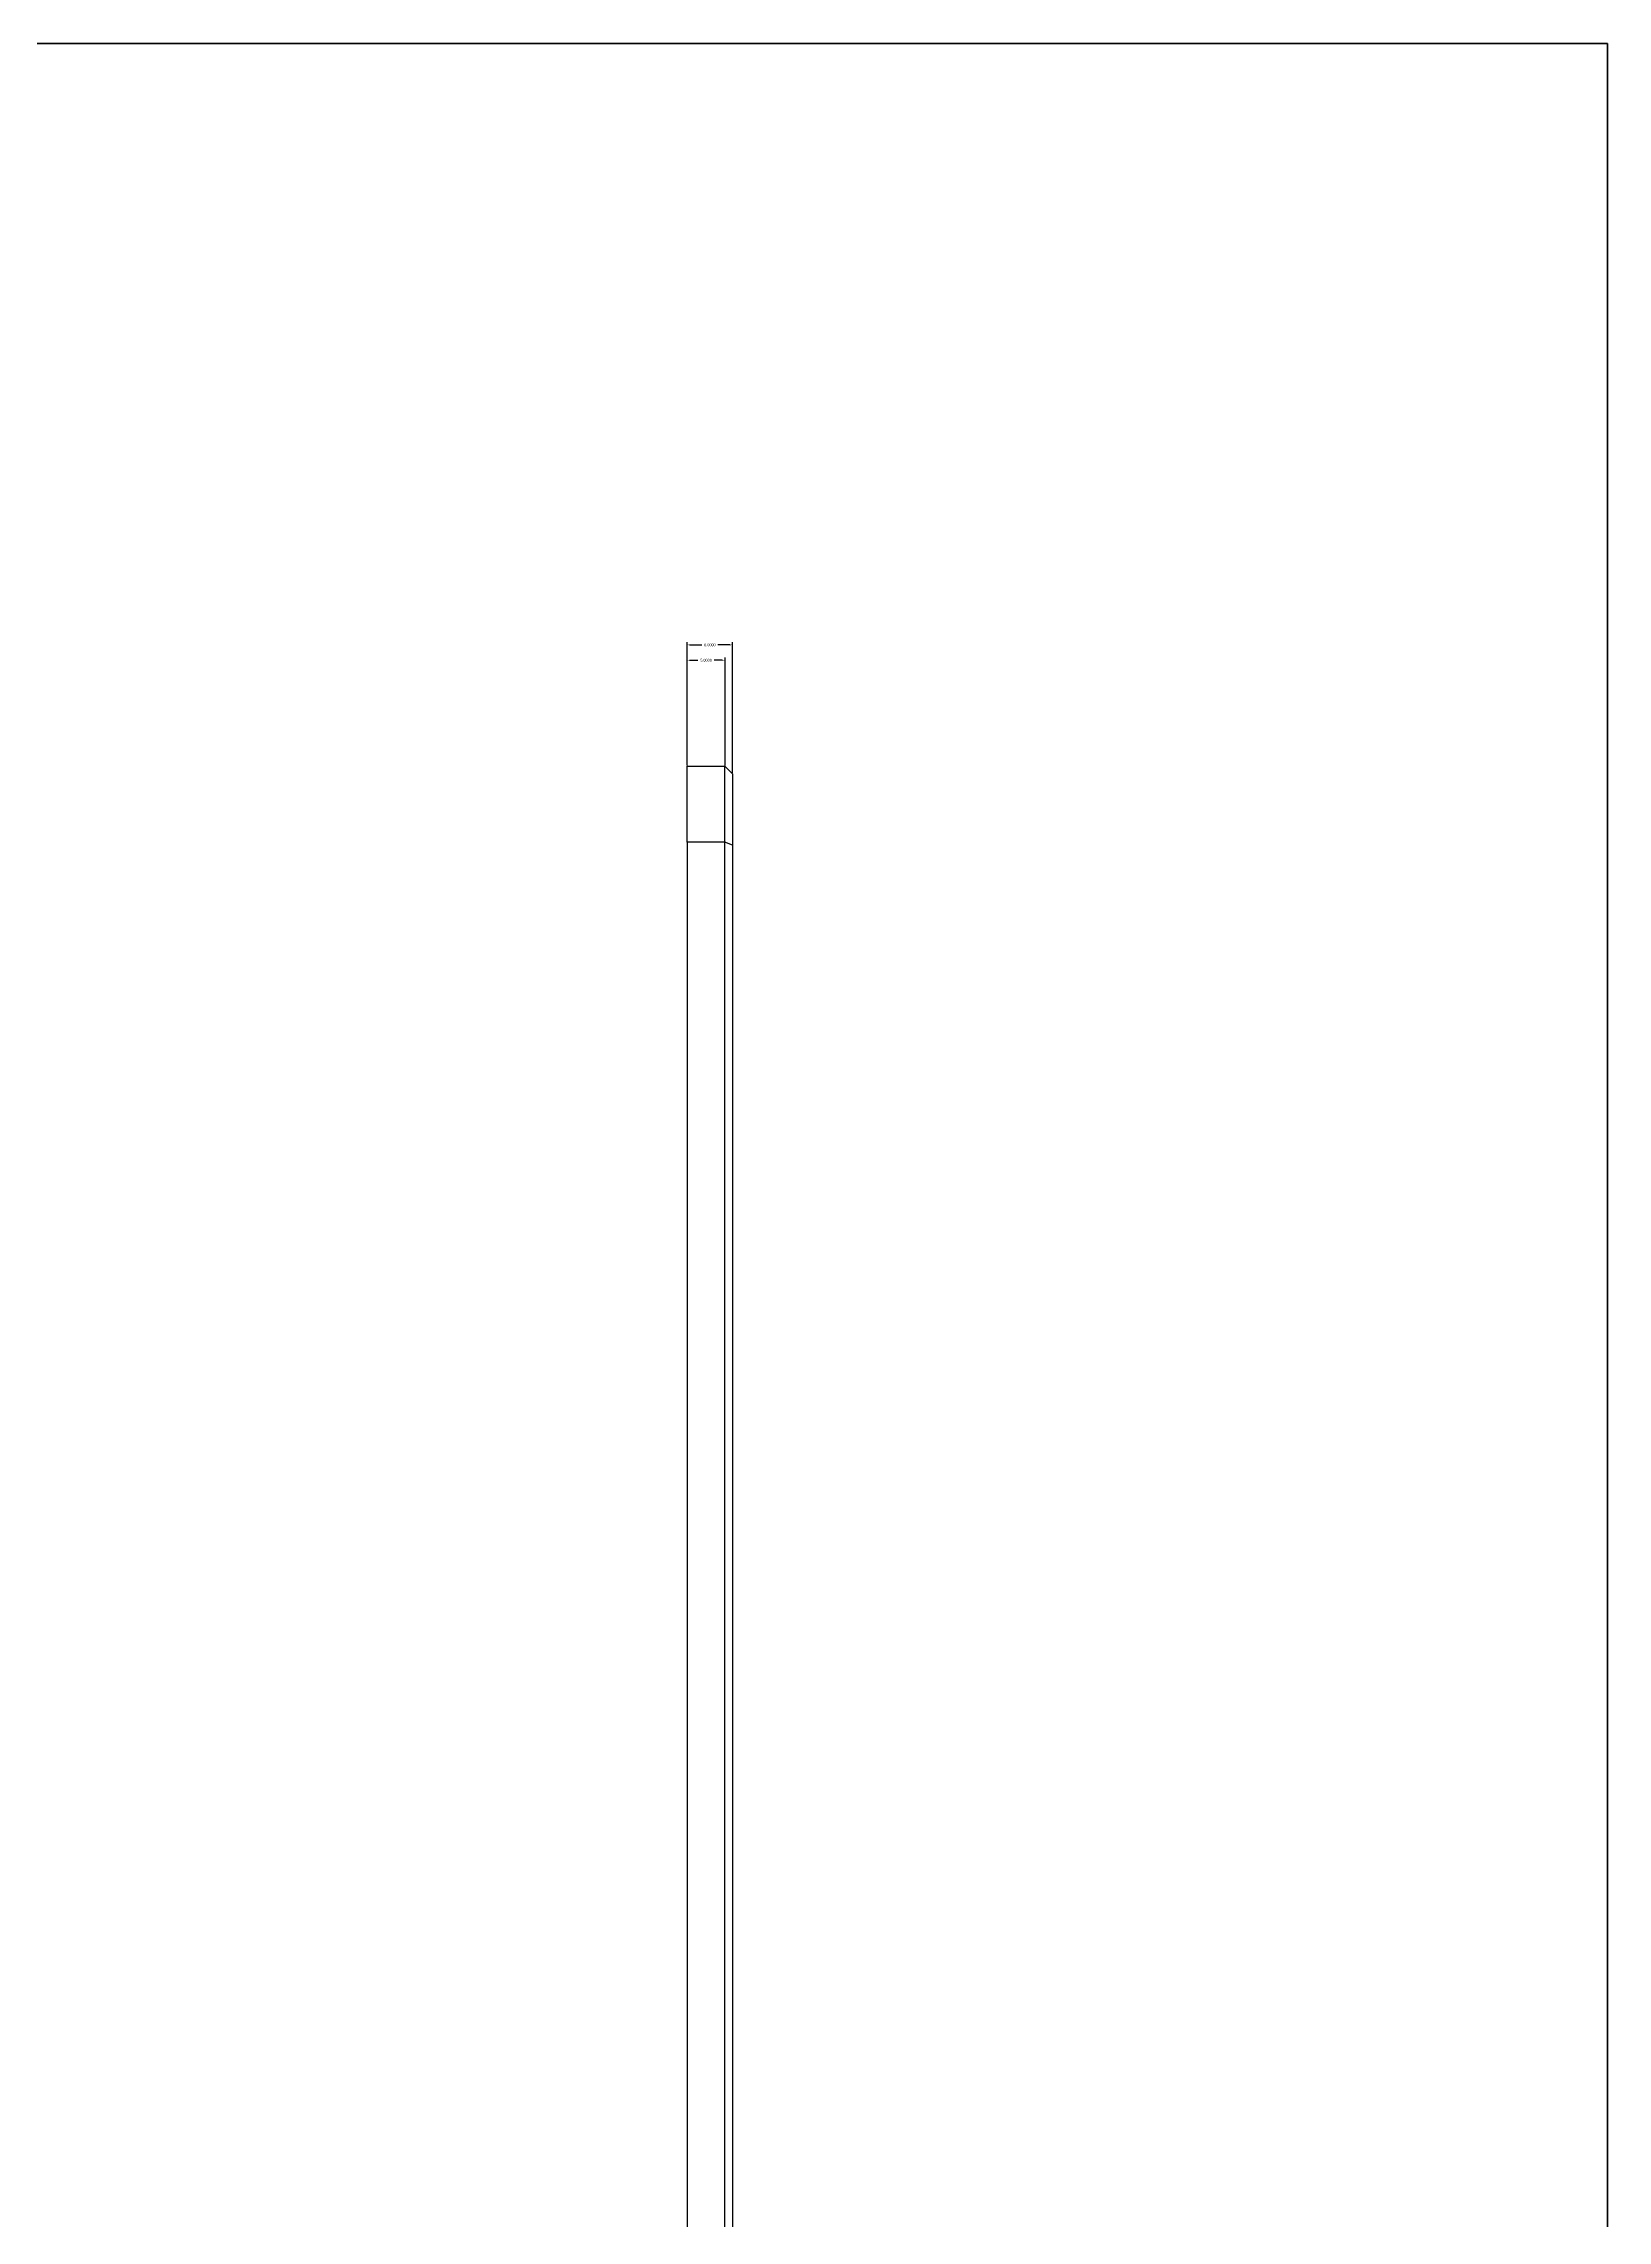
# Model space of a CAD drawing. Header units: millimetres. Extents: x 15 to 913, y -15 to 331.
# Drawn here: x 311.9 to 415, y 148.5 to 292 of the extents above; entities that cross this region are included whole.
import ezdxf

# ---------------------------------------------------------------- set-up
doc = ezdxf.new("R2010")
doc.units = ezdxf.units.MM
doc.header["$PDSIZE"] = -1
doc.layers.get('0').update_dxf_attribs({"true_color": 0xffffff})
doc.dimstyles.new('QCADDimStyle', dxfattribs={"dimtxt": 3.5, "dimasz": 2.5, "dimexe": 1, "dimexo": 0, "dimgap": 1.524, "dimtad": 1, "dimtoh": 1, "dimdec": 4, "dimzin": 0, "dimdsep": 46, "dimtxsty": 'Standard', "dimcen": 0.09, "dimadec": 0, "dimazin": 0, "dimtfac": 1, "dimtdec": 4, "dimtofl": 0, "dimtmove": 0, "dimatfit": 3, "dimfxl": 1, "dimtolj": 1, "dimtzin": 0, "dimarcsym": 0})

# ---------------------------------------------------------------- blocks, each defined once
blk = doc.blocks.new('*D70')
at = {"color": 0, "linetype": 'Continuous', "lineweight": -2}
for p, q in [((354.35, 244.42), (354.35, 252.54)), ((354.53, 252.36), (355.31, 252.36)), ((357.17, 252.36), (356.38, 252.36)), ((357.35, 243.92), (357.35, 252.54))]:
    blk.add_line(p, q, dxfattribs=at)
at = {"color": 0}
for points in [[(354.53, 252.39), (354.53, 252.33), (354.35, 252.36)], [(357.17, 252.33), (357.17, 252.39), (357.35, 252.36)]]:
    blk.add_solid(points, dxfattribs=at)
at = {"layer": 'Defpoints', "color": 0}
for p in [(357.35, 252.36), (354.35, 244.36), (357.35, 243.86)]:
    blk.add_point(p, dxfattribs=at)
at = {"color": 0, "lineweight": 0, "insert": (355.85, 252.36), "char_height": 0.18, "attachment_point": 5}
blk.add_mtext('\\A1;6.0000', dxfattribs=at)
blk = doc.blocks.new('*D71')
at = {"color": 0, "linetype": 'Continuous', "lineweight": -2}
for p, q in [((354.35, 244.42), (354.35, 251.53)), ((354.53, 251.35), (355.06, 251.35)), ((356.67, 251.35), (356.13, 251.35)), ((356.85, 244.42), (356.85, 251.53))]:
    blk.add_line(p, q, dxfattribs=at)
at = {"color": 0}
for points in [[(354.53, 251.38), (354.53, 251.32), (354.35, 251.35)], [(356.67, 251.32), (356.67, 251.38), (356.85, 251.35)]]:
    blk.add_solid(points, dxfattribs=at)
at = {"layer": 'Defpoints', "color": 0}
for p in [(356.85, 251.35), (354.35, 244.36), (356.85, 244.36)]:
    blk.add_point(p, dxfattribs=at)
at = {"color": 0, "lineweight": 0, "insert": (355.6, 251.35), "char_height": 0.18, "attachment_point": 5}
blk.add_mtext('\\A1;5.0000', dxfattribs=at)

msp = doc.modelspace()

# ---------------------------------------------------------------- linework, layer by layer
at = {"color": 7, "linetype": 'Continuous', "lineweight": 40, "true_color": 0xffffff}
for p, q in [((415, 292), (15, 292)), ((415, 5), (415, 292))]:
    msp.add_line(p, q, dxfattribs=at)
at = {"color": 7, "linetype": 'Continuous', "lineweight": 30, "true_color": 0xffffff}
for p, q in [((354.345808, 239.359799), (354.345808, 244.359794)), ((354.345808, 244.359794), (356.845808, 244.359794)), ((356.845808, 239.359799), (356.845808, 244.359794)), ((357.345808, 243.8598), (356.845808, 244.359794)), ((357.345808, 243.8598), (357.345808, 239.152687)), ((356.845808, 239.359799), (354.345808, 239.359799)), ((354.345808, 239.359799), (354.345808, 76.359796)), ((357.345808, 239.152687), (356.845808, 239.359799)), ((356.845808, 76.359796), (356.845808, 239.359799)), ((357.345808, 239.152687), (357.345808, 76.566907))]:
    msp.add_line(p, q, dxfattribs=at)

# ---------------------------------------------------------------- dimensions: what is measured, and where the dimension line sits
at = {"color": 7, "linetype": 'Continuous', "lineweight": 0, "true_color": 0xffffff}
for base, p2, picture, middle in [((357.345808, 252.359797), (357.345808, 243.859797), '*D70', (355.845808, 252.359797)), ((356.845808, 251.345346), (356.845808, 244.359797), '*D71', (355.595808, 251.345346))]:
    dim = msp.add_linear_dim(base=base, p1=(354.345808, 244.359797), p2=p2, dimstyle='QCADDimStyle', override={"dimtxt": 0.18, "dimasz": 0.18, "dimexe": 0.18, "dimexo": 0.0625, "dimgap": 0.09, "dimtad": 0, "dimtih": 1, "dimlfac": 2, "dimtmove": 2}, dxfattribs=at)
    dim.commit()
    dim.dimension.update_dxf_attribs({"geometry": picture, "text_midpoint": middle, "dimtype": 160})

doc.saveas('drawing.dxf')
